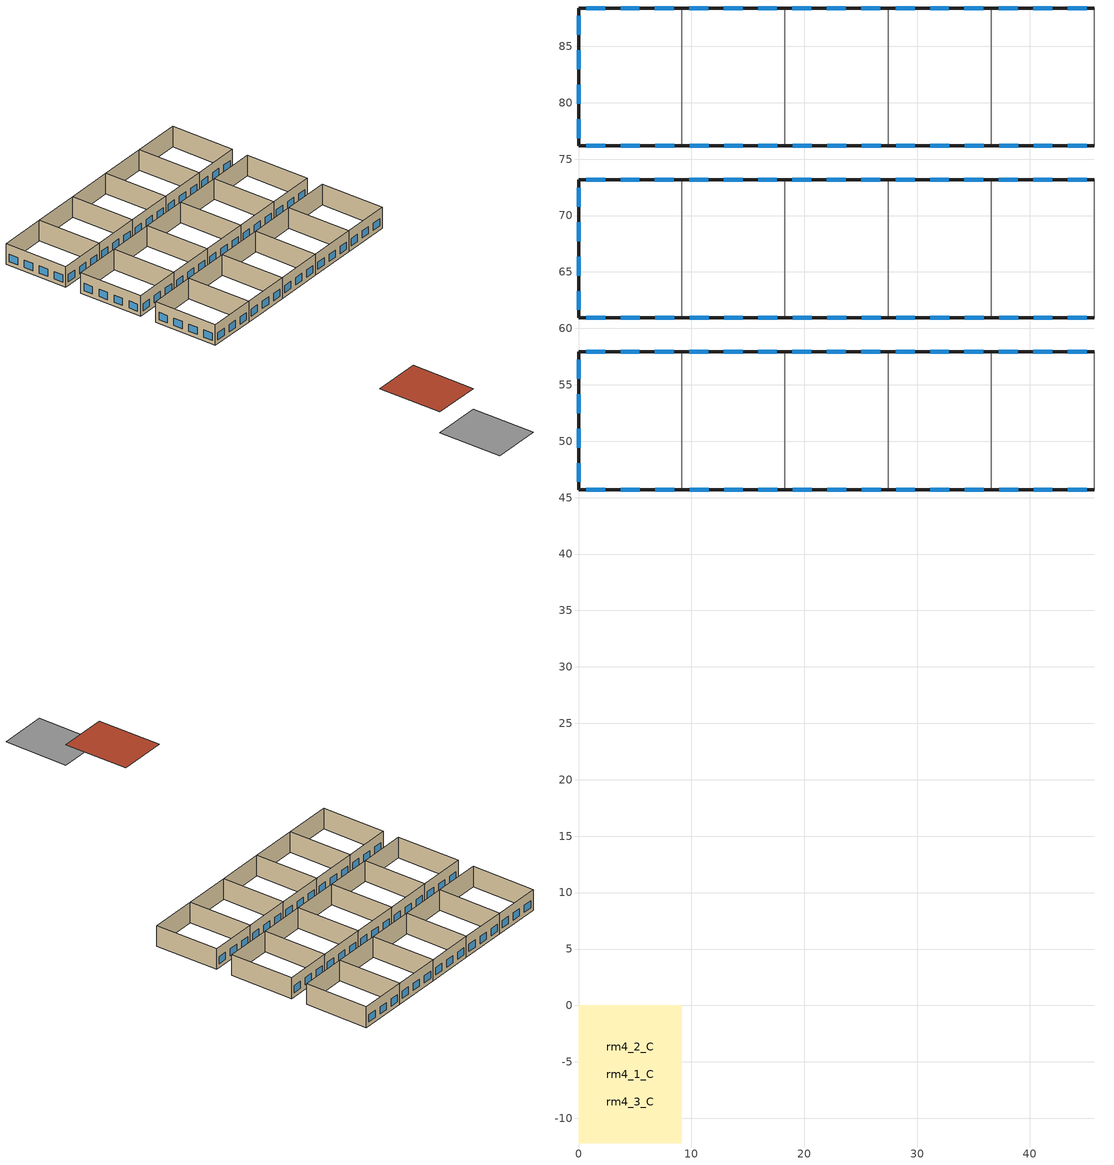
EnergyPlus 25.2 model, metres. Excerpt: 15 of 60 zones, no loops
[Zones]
rm4_1_C
 floor outside (SIMULATED_SL110): 0,-12.19 0,0 9.14,0 9.14,-12.19 z0
 wall outside (4_CONC_RADVA135): 9.14,57.91 0,57.91 0,45.72 9.14,45.72 z0:3.96
 wall to rm4_2_C (PARTITION115): 9.14,45.72 9.14,57.91 z0:3.96
 window (GT3): 8.44,57.91 6.77,57.91 / 5.39,57.91 3.72,57.91 / 2.35,57.91 0.67,57.91 / 0.7,45.72 2.38,45.72 / 3.75,45.72 5.42,45.72 / 6.8,45.72 8.47,45.72 / 0,57.21 0,55.53 / 0,54.16 0,52.49 / 0,51.12 0,49.44 / 0,48.07 0,46.39 z0.76:2.13
 roof outside (CONC_4_IN_NO96): 0,12.19 0,0 9.14,0 9.14,12.19 z3.96
rm4_2_C
 floor outside (SIMULATED_SL110): 0,-12.19 0,0 9.14,0 9.14,-12.19 z0
 wall outside (4_CONC_RADVA135): 18.29,57.91 9.14,57.91 / 9.14,45.72 18.29,45.72 z0:3.96
 wall to rm4_3_C (PARTITION115): 18.29,45.72 18.29,57.91 z0:3.96
 window (GT3): 17.59,57.91 15.91,57.91 / 14.54,57.91 12.86,57.91 / 11.49,57.91 9.81,57.91 / 9.85,45.72 11.52,45.72 / 12.89,45.72 14.57,45.72 / 15.94,45.72 17.62,45.72 z0.76:2.13
 roof outside (CONC_4_IN_NO96): 0,12.19 0,0 9.14,0 9.14,12.19 z3.96
rm4_3_C
 floor outside (SIMULATED_SL110): 0,-12.19 0,0 9.14,0 9.14,-12.19 z0
 wall outside (4_CONC_RADVA135): 27.43,57.91 18.29,57.91 / 18.29,45.72 27.43,45.72 z0:3.96
 wall to rm4_4_C (PARTITION115): 27.43,45.72 27.43,57.91 z0:3.96
 window (GT3): 26.73,57.91 25.05,57.91 / 23.68,57.91 22.01,57.91 / 20.64,57.91 18.96,57.91 / 18.99,45.72 20.66,45.72 / 22.04,45.72 23.71,45.72 / 25.09,45.72 26.76,45.72 z0.76:2.13
 roof outside (CONC_4_IN_NO96): 0,12.19 0,0 9.14,0 9.14,12.19 z3.96
rm4_4_C
 floor outside (SIMULATED_SL110): 0,-12.19 0,0 9.14,0 9.14,-12.19 z0
 wall outside (4_CONC_RADVA135): 36.58,57.91 27.43,57.91 / 27.43,45.72 36.58,45.72 z0:3.96
 wall to rm4_5_C (PARTITION115): 36.58,45.72 36.58,57.91 z0:3.96
 window (GT3): 35.88,57.91 34.2,57.91 / 32.83,57.91 31.15,57.91 / 29.78,57.91 28.1,57.91 / 28.13,45.72 29.81,45.72 / 31.18,45.72 32.86,45.72 / 34.23,45.72 35.91,45.72 z0.76:2.13
 roof outside (CONC_4_IN_NO96): 0,12.19 0,0 9.14,0 9.14,12.19 z3.96
rm4_5_C
 floor outside (SIMULATED_SL110): 0,-12.19 0,0 9.14,0 9.14,-12.19 z0
 wall outside (4_CONC_RADVA135): 45.72,57.91 36.58,57.91 / 36.58,45.72 45.72,45.72 z0:3.96
 wall to rm4_6_C (PARTITION115): 45.72,45.72 45.72,57.91 z0:3.96
 window (GT3): 45.02,57.91 43.34,57.91 / 41.97,57.91 40.3,57.91 / 38.92,57.91 37.25,57.91 / 37.28,45.72 38.95,45.72 / 40.33,45.72 42,45.72 / 43.37,45.72 45.05,45.72 z0.76:2.13
 roof outside (CONC_4_IN_NO96): 0,12.19 0,0 9.14,0 9.14,12.19 z3.96
rm5_1_C
 floor outside (SIMULATED_SL110): 0,-12.19 0,0 9.14,0 9.14,-12.19 z0
 wall outside (4_CONC_RADVA135): 9.14,73.15 0,73.15 0,60.96 9.14,60.96 z0:3.96
 wall to rm5_2_C (PARTITION115): 9.14,60.96 9.14,73.15 z0:3.96
 window (GT3): 8.44,73.15 6.77,73.15 / 5.39,73.15 3.72,73.15 / 2.35,73.15 0.67,73.15 / 0.7,60.96 2.38,60.96 / 3.75,60.96 5.42,60.96 / 6.8,60.96 8.47,60.96 / 0,72.45 0,70.78 / 0,69.4 0,67.73 / 0,66.36 0,64.68 / 0,63.31 0,61.63 z0.76:2.13
 roof outside (CONC_4_IN_NO96): 0,12.19 0,0 9.14,0 9.14,12.19 z3.96
rm5_2_C
 floor outside (SIMULATED_SL110): 0,-12.19 0,0 9.14,0 9.14,-12.19 z0
 wall outside (4_CONC_RADVA135): 18.29,73.15 9.14,73.15 / 9.14,60.96 18.29,60.96 z0:3.96
 wall to rm5_3_C (PARTITION115): 18.29,60.96 18.29,73.15 z0:3.96
 window (GT3): 17.59,73.15 15.91,73.15 / 14.54,73.15 12.86,73.15 / 11.49,73.15 9.81,73.15 / 9.85,60.96 11.52,60.96 / 12.89,60.96 14.57,60.96 / 15.94,60.96 17.62,60.96 z0.76:2.13
 roof outside (CONC_4_IN_NO96): 0,12.19 0,0 9.14,0 9.14,12.19 z3.96
rm5_3_C
 floor outside (SIMULATED_SL110): 0,-12.19 0,0 9.14,0 9.14,-12.19 z0
 wall outside (4_CONC_RADVA135): 27.43,73.15 18.29,73.15 / 18.29,60.96 27.43,60.96 z0:3.96
 wall to rm5_4_C (PARTITION115): 27.43,60.96 27.43,73.15 z0:3.96
 window (GT3): 26.73,73.15 25.05,73.15 / 23.68,73.15 22.01,73.15 / 20.64,73.15 18.96,73.15 / 18.99,60.96 20.66,60.96 / 22.04,60.96 23.71,60.96 / 25.09,60.96 26.76,60.96 z0.76:2.13
 roof outside (CONC_4_IN_NO96): 0,12.19 0,0 9.14,0 9.14,12.19 z3.96
rm5_4_C
 floor outside (SIMULATED_SL110): 0,-12.19 0,0 9.14,0 9.14,-12.19 z0
 wall outside (4_CONC_RADVA135): 36.58,73.15 27.43,73.15 / 27.43,60.96 36.58,60.96 z0:3.96
 wall to rm5_5_C (PARTITION115): 36.58,60.96 36.58,73.15 z0:3.96
 window (GT3): 35.88,73.15 34.2,73.15 / 32.83,73.15 31.15,73.15 / 29.78,73.15 28.1,73.15 / 28.13,60.96 29.81,60.96 / 31.18,60.96 32.86,60.96 / 34.23,60.96 35.91,60.96 z0.76:2.13
 roof outside (CONC_4_IN_NO96): 0,12.19 0,0 9.14,0 9.14,12.19 z3.96
rm5_5_C
 floor outside (SIMULATED_SL110): 0,-12.19 0,0 9.14,0 9.14,-12.19 z0
 wall outside (4_CONC_RADVA135): 45.72,73.15 36.58,73.15 / 36.58,60.96 45.72,60.96 z0:3.96
 wall to rm5_6_C (PARTITION115): 45.72,60.96 45.72,73.15 z0:3.96
 window (GT3): 45.02,73.15 43.34,73.15 / 41.97,73.15 40.3,73.15 / 38.92,73.15 37.25,73.15 / 37.28,60.96 38.95,60.96 / 40.33,60.96 42,60.96 / 43.37,60.96 45.05,60.96 z0.76:2.13
 roof outside (CONC_4_IN_NO96): 0,12.19 0,0 9.14,0 9.14,12.19 z3.96
rm6_1_C
 floor outside (SIMULATED_SL110): 0,-12.19 0,0 9.14,0 9.14,-12.19 z0
 wall outside (4_CONC_RADVA135): 9.14,88.39 0,88.39 0,76.2 9.14,76.2 z0:3.96
 wall to rm6_2_C (PARTITION115): 9.14,76.2 9.14,88.39 z0:3.96
 window (GT3): 8.44,88.39 6.77,88.39 / 5.39,88.39 3.72,88.39 / 2.35,88.39 0.67,88.39 / 0.7,76.2 2.38,76.2 / 3.75,76.2 5.42,76.2 / 6.8,76.2 8.47,76.2 / 0,87.69 0,86.02 / 0,84.64 0,82.97 / 0,81.59 0,79.92 / 0,78.55 0,76.87 z0.76:2.13
 roof outside (CONC_4_IN_NO96): 0,12.19 0,0 9.14,0 9.14,12.19 z3.96
rm6_2_C
 floor outside (SIMULATED_SL110): 0,-12.19 0,0 9.14,0 9.14,-12.19 z0
 wall outside (4_CONC_RADVA135): 18.29,88.39 9.14,88.39 / 9.14,76.2 18.29,76.2 z0:3.96
 wall to rm6_3_C (PARTITION115): 18.29,76.2 18.29,88.39 z0:3.96
 window (GT3): 17.59,88.39 15.91,88.39 / 14.54,88.39 12.86,88.39 / 11.49,88.39 9.81,88.39 / 9.85,76.2 11.52,76.2 / 12.89,76.2 14.57,76.2 / 15.94,76.2 17.62,76.2 z0.76:2.13
 roof outside (CONC_4_IN_NO96): 0,12.19 0,0 9.14,0 9.14,12.19 z3.96
rm6_3_C
 floor outside (SIMULATED_SL110): 0,-12.19 0,0 9.14,0 9.14,-12.19 z0
 wall outside (4_CONC_RADVA135): 27.43,88.39 18.29,88.39 / 18.29,76.2 27.43,76.2 z0:3.96
 wall to rm6_4_C (PARTITION115): 27.43,76.2 27.43,88.39 z0:3.96
 window (GT3): 26.73,88.39 25.05,88.39 / 23.68,88.39 22.01,88.39 / 20.64,88.39 18.96,88.39 / 18.99,76.2 20.66,76.2 / 22.04,76.2 23.71,76.2 / 25.09,76.2 26.76,76.2 z0.76:2.13
 roof outside (CONC_4_IN_NO96): 0,12.19 0,0 9.14,0 9.14,12.19 z3.96
rm6_4_C
 floor outside (SIMULATED_SL110): 0,-12.19 0,0 9.14,0 9.14,-12.19 z0
 wall outside (4_CONC_RADVA135): 36.58,88.39 27.43,88.39 / 27.43,76.2 36.58,76.2 z0:3.96
 wall to rm6_5_C (PARTITION115): 36.58,76.2 36.58,88.39 z0:3.96
 window (GT3): 35.88,88.39 34.2,88.39 / 32.83,88.39 31.15,88.39 / 29.78,88.39 28.1,88.39 / 28.13,76.2 29.81,76.2 / 31.18,76.2 32.86,76.2 / 34.23,76.2 35.91,76.2 z0.76:2.13
 roof outside (CONC_4_IN_NO96): 0,12.19 0,0 9.14,0 9.14,12.19 z3.96
rm6_5_C
 floor outside (SIMULATED_SL110): 0,-12.19 0,0 9.14,0 9.14,-12.19 z0
 wall outside (4_CONC_RADVA135): 45.72,88.39 36.58,88.39 / 36.58,76.2 45.72,76.2 z0:3.96
 wall to rm6_6_C (PARTITION115): 45.72,76.2 45.72,88.39 z0:3.96
 window (GT3): 45.02,88.39 43.34,88.39 / 41.97,88.39 40.3,88.39 / 38.92,88.39 37.25,88.39 / 37.28,76.2 38.95,76.2 / 40.33,76.2 42,76.2 / 43.37,76.2 45.05,76.2 z0.76:2.13
 roof outside (CONC_4_IN_NO96): 0,12.19 0,0 9.14,0 9.14,12.19 z3.96
[Building]
Green Design Tools: North Axis {deg}=180.0017; Terrain=City; Loads Convergence Tolerance Value=0.04; Temperature Convergence Tolerance Value {deltaC}=0.4; Solar Distribution=FullExterior; Maximum Number of Warmup Days=25; Minimum Number of Warmup Days=6
[Site:Location]
CZ03RV2: Latitude {deg}=38.5; Longitude {deg}=-121.5; Time Zone {hr}=-8; Elevation {m}=15.24
[Site:GroundTemperature:BuildingSurface]
12.38889, 11.22224, 11.11112, 11.66668, 13.8889, 16.11112, 18.05557, 19.2778, 19.38892, 18.38889, 16.50002, 14.33334
[SizingPeriod:DesignDay] Humidity Condition Type=Wetbulb; Rain Indicator=No; Snow Indicator=No; Daylight Saving Time Indicator=No; Solar Model Indicator=ASHRAEClearSky; Sky Clearness=0
Name | Month | Day of Month | Day Type | Maximum Dry-Bulb Temperature {C} | Daily Dry-Bulb Temperature Range {deltaC} | Wetbulb or DewPoint at Maximum Dry-Bulb {C} | Barometric Pressure {Pa} | Wind Speed {m/s} | Wind Direction {deg}
CZ03RV2 Coldest Day from Weather File | 12 | 28 | WinterDesignDay | 15 | 13.3 | 8.9 | 102805.1 | 2.12 | 67
CZ03RV2 Hottest Day from Weather File | 9 | 29 | SummerDesignDay | 31.7 | 20.6 | 16.1 | 101351.8 | 5.06 | 87
[Material] Thermal Absorptance=0.9
Name | Roughness | Thickness {m} | Conductivity {W/m-K} | Density {kg/m3} | Specific Heat {J/kg-K} | Solar Absorptance | Visible Absorptance
CONC_4_IN_NO96__CC03_97 | MediumRough | 0.10159 | 1.310345 | 2242.584 | 836.7661 | 0.7
SIMULATED_SL110__IN05_111 | MediumRough | 0.245821 | 0.04324 | 9.611076 | 836.7661 | 0
SIMULATED_SL110__MAT357_112 | MediumRough | 0.4572 | 0.8648 | 1361.569 | 836.7661 | 0
SIMULATED_SL110__MAT356_113 | MediumRough | 0.3048 | 0.51888 | 1601.846 | 836.7661 | 0
PARTITION115__GP02_87 | MediumRough | 0.0158801 | 0.160161 | 800.923 | 836.7661 | 0.3
4_CONC_RADVA135__CC14_80 | MediumRough | 0.10159 | 1.801724 | 2242.584 | 836.7661 | 0.7
4_CONC_RADVA135__IN36_136 | MediumRough | 0.0762 | 0.034592 | 28.83323 | 1213.311 | 0.7
4_CONC_RADVA135__GP02_87 | MediumRough | 0.0158801 | 0.160161 | 800.923 | 836.7661 | 0.7
rm4_1_CFURN; rm4_2_CFURN; rm4_3_CFURN; rm4_4_CFURN; rm4_5_CFURN; rm5_1_CFURN; rm5_2_CFURN; rm5_3_CFURN; rm5_4_CFURN; rm5_5_CFURN; rm6_1_CFURN; rm6_2_CFURN; rm6_3_CFURN; rm6_4_CFURN; rm6_5_CFURN | Smooth | 0.00762 | 0.17296 | 640.7384 | 1255.149 | 0.7 | 0.7
[Construction]
CONC_4_IN_NO96: CONC_4_IN_NO96__CC03_97
SIMULATED_SL110: SIMULATED_SL110__IN05_111, SIMULATED_SL110__MAT357_112, SIMULATED_SL110__MAT356_113
PARTITION115: PARTITION115__GP02_87, PARTITION115__WMF00_116, PARTITION115__GP02_87
4_CONC_RADVA135: 4_CONC_RADVA135__CC14_80, 4_CONC_RADVA135__IN36_136, 4_CONC_RADVA135__GP02_87
GT3: BRONZE 6MM
rm4_1_CFURNCONS: rm4_1_CFURN
rm4_2_CFURNCONS: rm4_2_CFURN
rm4_3_CFURNCONS: rm4_3_CFURN
rm4_4_CFURNCONS: rm4_4_CFURN
rm4_5_CFURNCONS: rm4_5_CFURN
rm5_1_CFURNCONS: rm5_1_CFURN
rm5_2_CFURNCONS: rm5_2_CFURN
rm5_3_CFURNCONS: rm5_3_CFURN
rm5_4_CFURNCONS: rm5_4_CFURN
rm5_5_CFURNCONS: rm5_5_CFURN
rm6_1_CFURNCONS: rm6_1_CFURN
rm6_2_CFURNCONS: rm6_2_CFURN
rm6_3_CFURNCONS: rm6_3_CFURN
rm6_4_CFURNCONS: rm6_4_CFURN
rm6_5_CFURNCONS: rm6_5_CFURN
[Material:NoMass]
PARTITION115__WMF00_116: Roughness=MediumRough; Thermal Resistance {m2-K/W}=0.107499; Thermal Absorptance=0.9; Solar Absorptance=0.3
[WindowMaterial:Glazing]
BRONZE 6MM: Optical Data Type=SpectralAverage; Thickness {m}=.006; Solar Transmittance at Normal Incidence=.482; Front Side Solar Reflectance at Normal Incidence=.054; Back Side Solar Reflectance at Normal Incidence=.054; Visible Transmittance at Normal Incidence=.534; Front Side Visible Reflectance at Normal Incidence=.057; Back Side Visible Reflectance at Normal Incidence=.057; Infrared Transmittance at Normal Incidence=0; Front Side Infrared Hemispherical Emissivity=.84; Back Side Infrared Hemispherical Emissivity=.84; Conductivity {W/m-K}=.9
[WindowMaterial:Shade] Solar Transmittance=0.8; Solar Reflectance=0.19; Visible Transmittance=0.8; Visible Reflectance=0.19; Infrared Hemispherical Emissivity=0.001; Infrared Transmittance=0.99; Thickness {m}=0.001; Conductivity {W/m-K}=10000; Shade to Glass Distance {m}=0.001; Top Opening Multiplier=0; Bottom Opening Multiplier=0; Left-Side Opening Multiplier=0; Right-Side Opening Multiplier=0; Airflow Permeability=0.8
Window1001WSM; Window2082WSM; Window2083WSM; Window1003WSM; Window2084WSM; Window2085WSM; Window1004WSM; Window2086WSM; Window2087WSM; Window2088WSM; Window1006WSM; Window2089WSM; Window2090WSM; Window1007WSM; Window2091WSM; Window2092WSM; Window1008WSM; Window2093WSM; Window2094WSM; Window1009WSM; Window2095WSM; Window2096WSM; Window1010WSM; Window2097WSM; Window2098WSM; Window1011WSM; Window2099WSM; Window2100WSM; Window1012WSM; Window2101WSM; Window2102WSM; Window1013WSM; Window2103WSM; Window2104WSM; Window1014WSM; Window2105WSM; Window2106WSM; Window1015WSM; Window2107WSM; Window2108WSM; Window1016WSM; Window2109WSM; Window2110WSM; Window1017WSM; Window2111WSM; Window2112WSM; Window1018WSM; Window2113WSM; Window2114WSM; Window1005WSM; Window2115WSM; Window2116WSM; Window1019WSM; Window2117WSM; Window2118WSM; Window1020WSM; Window2119WSM; Window2120WSM; Window1021WSM; Window2121WSM; Window2122WSM; Window1022WSM; Window2123WSM; Window2124WSM; Window2125WSM; Window1023WSM; Window2126WSM; Window2127WSM; Window1024WSM; Window2128WSM; Window2129WSM; Window1025WSM; Window2130WSM; Window2131WSM; Window1026WSM; Window2132WSM; Window2133WSM; Window2134WSM; Window1027WSM; Window2135WSM; Window2136WSM; Window1028WSM; Window2137WSM; Window2138WSM; Window1029WSM; Window2139WSM; Window2140WSM; Window1030WSM; Window2141WSM; Window2142WSM; Window1031WSM; Window2143WSM; Window2144WSM; Window1032WSM; Window2145WSM; Window2146WSM; Window1033WSM; Window2147WSM; Window2148WSM; Window1034WSM; Window2149WSM; Window2150WSM; Window1035WSM; Window2151WSM; Window2152WSM; Window1036WSM; Window2153WSM; Window2154WSM; Window1037WSM; Window2155WSM; Window2156WSM; Window1038WSM; Window2157WSM; Window2158WSM; Window1039WSM; Window2159WSM; Window2160WSM; Window1040WSM; Window2161WSM; Window2162WSM; Window1041WSM; Window2163WSM; Window2164WSM; Window1042WSM; Window2165WSM; Window2166WSM; Window1043WSM; Window2167WSM; Window2168WSM; Window1044WSM; Window2169WSM; Window2170WSM; Window2171WSM; Window1045WSM; Window2172WSM; Window2173WSM; Window1046WSM; Window2174WSM; Window2175WSM; Window1047WSM; Window2176WSM; Window2177WSM; Window1048WSM; Window2178WSM; Window2179WSM; Window2180WSM; Window1049WSM; Window2181WSM; Window2182WSM; Window1050WSM; Window2183WSM; Window2184WSM; Window1051WSM; Window2185WSM; Window2186WSM; Window1052WSM; Window2187WSM; Window2188WSM; Window1053WSM; Window2189WSM; Window2190WSM; Window1054WSM; Window2191WSM; Window2192WSM; Window1055WSM; Window2193WSM; Window2194WSM; Window1056WSM; Window2195WSM; Window2196WSM; Window1057WSM; Window2197WSM; Window2198WSM; Window1058WSM; Window2199WSM; Window2200WSM; Window1059WSM; Window2201WSM; Window2202WSM; Window1060WSM; Window2203WSM; Window2204WSM; Window1061WSM; Window2205WSM; Window2206WSM; Window1062WSM; Window2207WSM; Window2208WSM; Window1063WSM; Window2209WSM; Window2210WSM; Window1064WSM; Window2211WSM; Window2212WSM; Window1065WSM; Window2213WSM; Window2214WSM; Window1066WSM; Window2215WSM; Window2216WSM; Window2217WSM; Window1067WSM; Window2218WSM; Window2219WSM; Window1068WSM; Window2220WSM; Window2221WSM; Window1069WSM; Window2222WSM; Window2223WSM; Window1070WSM; Window2224WSM; Window2225WSM; Window2226WSM; Window1071WSM; Window2227WSM; Window2228WSM; Window1072WSM; Window2229WSM; Window2230WSM; Window1073WSM; Window2231WSM; Window2232WSM; Window1074WSM; Window2233WSM; Window2234WSM; Window1075WSM; Window2235WSM; Window2236WSM; Window1076WSM; Window2237WSM; Window2238WSM; Window1077WSM; Window2239WSM; Window2240WSM; Window1078WSM; Window2241WSM; Window2242WSM; Window1079WSM; Window2243WSM; Window2244WSM; Window1080WSM; Window2245WSM; Window2246WSM; Window1081WSM; Window2247WSM; Window2248WSM; Window1082WSM; Window2249WSM; Window2250WSM; Window1083WSM; Window2251WSM; Window2252WSM; Window1084WSM; Window2253WSM; Window2254WSM; Window1085WSM; Window2255WSM; Window2256WSM; Window1086WSM; Window2257WSM; Window2258WSM; Window1087WSM; Window2259WSM; Window2260WSM; Window1088WSM; Window2261WSM; Window2262WSM; Window2263WSM; Window1089WSM; Window2264WSM; Window2265WSM; Window1090WSM; Window2266WSM; Window2267WSM; Window1091WSM; Window2268WSM; Window2269WSM; Window1092WSM; Window2270WSM; Window2271WSM; Window2272WSM; Window1093WSM; Window2273WSM; Window2274WSM; Window1094WSM; Window2275WSM; Window2276WSM; Window1095WSM; Window2277WSM; Window2278WSM; Window1096WSM; Window2279WSM; Window2280WSM; Window1097WSM; Window2281WSM; Window2282WSM; Window1098WSM; Window2283WSM; Window2284WSM; Window1099WSM; Window2285WSM; Window2286WSM; Window1100WSM; Window2287WSM; Window2288WSM; Window1101WSM; Window2289WSM; Window2290WSM; Window1102WSM; Window2291WSM; Window2292WSM; Window1103WSM; Window2293WSM; Window2294WSM; Window1104WSM; Window2295WSM; Window2296WSM; Window1105WSM; Window2297WSM; Window2298WSM; Window1106WSM; Window2299WSM; Window2300WSM; Window1107WSM; Window2301WSM; Window2302WSM; Window1108WSM; Window2303WSM; Window2304WSM; Window1109WSM; Window2305WSM; Window2306WSM; Window1110WSM; Window2307WSM; Window2308WSM; Window2309WSM; Window1111WSM; Window2310WSM; Window2311WSM; Window1112WSM; Window2312WSM; Window2313WSM; Window1113WSM; Window2314WSM; Window2315WSM; Window1114WSM; Window2316WSM; Window2317WSM; Window2318WSM; Window1115WSM; Window2319WSM; Window2320WSM; Window1116WSM; Window2321WSM; Window2322WSM; Window1117WSM; Window2323WSM; Window2324WSM; Window1118WSM; Window2325WSM; Window2326WSM; Window1119WSM; Window2327WSM; Window2328WSM; Window1120WSM; Window2329WSM; Window2330WSM; Window1121WSM; Window2331WSM; Window2332WSM; Window1122WSM; Window2333WSM; Window2334WSM; Window1123WSM; Window2335WSM; Window2336WSM; Window1124WSM; Window2337WSM; Window2338WSM; Window1125WSM; Window2339WSM; Window2340WSM; Window1126WSM; Window2341WSM; Window2342WSM; Window1127WSM; Window2343WSM; Window2344WSM; Window1128WSM; Window2345WSM; Window2346WSM; Window1129WSM; Window2347WSM; Window2348WSM; Window1130WSM; Window2349WSM; Window2350WSM; Window1131WSM; Window2351WSM; Window2352WSM; Window1132WSM; Window2353WSM; Window2354WSM; Window2355WSM; Window1133WSM; Window2356WSM; Window2357WSM
[WindowProperty:ShadingControl] Shading Type=InteriorShade; Shading Control Type=AlwaysOn; Setpoint {W/m2, W or deg C}=10.9383; Shading Control Is Scheduled=NO; Glare Control Is Active=NO
Name | Shading Device Material
Window1001WSC | Window1001WSM
Window2082WSC | Window2082WSM
Window2083WSC | Window2083WSM
Window1003WSC | Window1003WSM
Window2084WSC | Window2084WSM
Window2085WSC | Window2085WSM
Window1004WSC | Window1004WSM
Window2086WSC | Window2086WSM
Window2087WSC | Window2087WSM
Window2088WSC | Window2088WSM
Window1006WSC | Window1006WSM
Window2089WSC | Window2089WSM
Window2090WSC | Window2090WSM
Window1007WSC | Window1007WSM
Window2091WSC | Window2091WSM
Window2092WSC | Window2092WSM
Window1008WSC | Window1008WSM
Window2093WSC | Window2093WSM
Window2094WSC | Window2094WSM
Window1009WSC | Window1009WSM
Window2095WSC | Window2095WSM
Window2096WSC | Window2096WSM
Window1010WSC | Window1010WSM
Window2097WSC | Window2097WSM
Window2098WSC | Window2098WSM
Window1011WSC | Window1011WSM
Window2099WSC | Window2099WSM
Window2100WSC | Window2100WSM
Window1012WSC | Window1012WSM
Window2101WSC | Window2101WSM
Window2102WSC | Window2102WSM
Window1013WSC | Window1013WSM
Window2103WSC | Window2103WSM
Window2104WSC | Window2104WSM
Window1014WSC | Window1014WSM
Window2105WSC | Window2105WSM
Window2106WSC | Window2106WSM
Window1015WSC | Window1015WSM
Window2107WSC | Window2107WSM
Window2108WSC | Window2108WSM
Window1016WSC | Window1016WSM
Window2109WSC | Window2109WSM
Window2110WSC | Window2110WSM
Window1017WSC | Window1017WSM
Window2111WSC | Window2111WSM
Window2112WSC | Window2112WSM
Window1018WSC | Window1018WSM
Window2113WSC | Window2113WSM
Window2114WSC | Window2114WSM
Window1005WSC | Window1005WSM
Window2115WSC | Window2115WSM
Window2116WSC | Window2116WSM
Window1019WSC | Window1019WSM
Window2117WSC | Window2117WSM
Window2118WSC | Window2118WSM
Window1020WSC | Window1020WSM
Window2119WSC | Window2119WSM
Window2120WSC | Window2120WSM
Window1021WSC | Window1021WSM
Window2121WSC | Window2121WSM
Window2122WSC | Window2122WSM
Window1022WSC | Window1022WSM
Window2123WSC | Window2123WSM
Window2124WSC | Window2124WSM
Window2125WSC | Window2125WSM
Window1023WSC | Window1023WSM
Window2126WSC | Window2126WSM
Window2127WSC | Window2127WSM
Window1024WSC | Window1024WSM
Window2128WSC | Window2128WSM
Window2129WSC | Window2129WSM
Window1025WSC | Window1025WSM
Window2130WSC | Window2130WSM
Window2131WSC | Window2131WSM
Window1026WSC | Window1026WSM
Window2132WSC | Window2132WSM
Window2133WSC | Window2133WSM
Window2134WSC | Window2134WSM
Window1027WSC | Window1027WSM
Window2135WSC | Window2135WSM
Window2136WSC | Window2136WSM
Window1028WSC | Window1028WSM
Window2137WSC | Window2137WSM
Window2138WSC | Window2138WSM
Window1029WSC | Window1029WSM
Window2139WSC | Window2139WSM
Window2140WSC | Window2140WSM
Window1030WSC | Window1030WSM
Window2141WSC | Window2141WSM
Window2142WSC | Window2142WSM
Window1031WSC | Window1031WSM
Window2143WSC | Window2143WSM
Window2144WSC | Window2144WSM
Window1032WSC | Window1032WSM
Window2145WSC | Window2145WSM
Window2146WSC | Window2146WSM
Window1033WSC | Window1033WSM
Window2147WSC | Window2147WSM
Window2148WSC | Window2148WSM
Window1034WSC | Window1034WSM
Window2149WSC | Window2149WSM
Window2150WSC | Window2150WSM
Window1035WSC | Window1035WSM
Window2151WSC | Window2151WSM
Window2152WSC | Window2152WSM
Window1036WSC | Window1036WSM
Window2153WSC | Window2153WSM
Window2154WSC | Window2154WSM
Window1037WSC | Window1037WSM
Window2155WSC | Window2155WSM
Window2156WSC | Window2156WSM
Window1038WSC | Window1038WSM
Window2157WSC | Window2157WSM
Window2158WSC | Window2158WSM
Window1039WSC | Window1039WSM
Window2159WSC | Window2159WSM
Window2160WSC | Window2160WSM
Window1040WSC | Window1040WSM
Window2161WSC | Window2161WSM
Window2162WSC | Window2162WSM
Window1041WSC | Window1041WSM
Window2163WSC | Window2163WSM
Window2164WSC | Window2164WSM
Window1042WSC | Window1042WSM
Window2165WSC | Window2165WSM
Window2166WSC | Window2166WSM
Window1043WSC | Window1043WSM
Window2167WSC | Window2167WSM
Window2168WSC | Window2168WSM
Window1044WSC | Window1044WSM
Window2169WSC | Window2169WSM
Window2170WSC | Window2170WSM
Window2171WSC | Window2171WSM
Window1045WSC | Window1045WSM
Window2172WSC | Window2172WSM
Window2173WSC | Window2173WSM
Window1046WSC | Window1046WSM
Window2174WSC | Window2174WSM
Window2175WSC | Window2175WSM
Window1047WSC | Window1047WSM
Window2176WSC | Window2176WSM
Window2177WSC | Window2177WSM
Window1048WSC | Window1048WSM
Window2178WSC | Window2178WSM
Window2179WSC | Window2179WSM
Window2180WSC | Window2180WSM
Window1049WSC | Window1049WSM
Window2181WSC | Window2181WSM
Window2182WSC | Window2182WSM
Window1050WSC | Window1050WSM
Window2183WSC | Window2183WSM
Window2184WSC | Window2184WSM
Window1051WSC | Window1051WSM
Window2185WSC | Window2185WSM
Window2186WSC | Window2186WSM
Window1052WSC | Window1052WSM
Window2187WSC | Window2187WSM
Window2188WSC | Window2188WSM
Window1053WSC | Window1053WSM
Window2189WSC | Window2189WSM
Window2190WSC | Window2190WSM
Window1054WSC | Window1054WSM
Window2191WSC | Window2191WSM
Window2192WSC | Window2192WSM
Window1055WSC | Window1055WSM
Window2193WSC | Window2193WSM
Window2194WSC | Window2194WSM
Window1056WSC | Window1056WSM
Window2195WSC | Window2195WSM
Window2196WSC | Window2196WSM
Window1057WSC | Window1057WSM
Window2197WSC | Window2197WSM
Window2198WSC | Window2198WSM
Window1058WSC | Window1058WSM
Window2199WSC | Window2199WSM
Window2200WSC | Window2200WSM
Window1059WSC | Window1059WSM
Window2201WSC | Window2201WSM
Window2202WSC | Window2202WSM
Window1060WSC | Window1060WSM
Window2203WSC | Window2203WSM
Window2204WSC | Window2204WSM
Window1061WSC | Window1061WSM
Window2205WSC | Window2205WSM
Window2206WSC | Window2206WSM
Window1062WSC | Window1062WSM
Window2207WSC | Window2207WSM
Window2208WSC | Window2208WSM
Window1063WSC | Window1063WSM
Window2209WSC | Window2209WSM
Window2210WSC | Window2210WSM
Window1064WSC | Window1064WSM
Window2211WSC | Window2211WSM
Window2212WSC | Window2212WSM
Window1065WSC | Window1065WSM
Window2213WSC | Window2213WSM
Window2214WSC | Window2214WSM
Window1066WSC | Window1066WSM
Window2215WSC | Window2215WSM
Window2216WSC | Window2216WSM
Window2217WSC | Window2217WSM
Window1067WSC | Window1067WSM
Window2218WSC | Window2218WSM
Window2219WSC | Window2219WSM
Window1068WSC | Window1068WSM
Window2220WSC | Window2220WSM
Window2221WSC | Window2221WSM
Window1069WSC | Window1069WSM
Window2222WSC | Window2222WSM
Window2223WSC | Window2223WSM
Window1070WSC | Window1070WSM
Window2224WSC | Window2224WSM
Window2225WSC | Window2225WSM
Window2226WSC | Window2226WSM
Window1071WSC | Window1071WSM
Window2227WSC | Window2227WSM
Window2228WSC | Window2228WSM
Window1072WSC | Window1072WSM
Window2229WSC | Window2229WSM
Window2230WSC | Window2230WSM
Window1073WSC | Window1073WSM
Window2231WSC | Window2231WSM
Window2232WSC | Window2232WSM
Window1074WSC | Window1074WSM
Window2233WSC | Window2233WSM
Window2234WSC | Window2234WSM
Window1075WSC | Window1075WSM
Window2235WSC | Window2235WSM
Window2236WSC | Window2236WSM
Window1076WSC | Window1076WSM
Window2237WSC | Window2237WSM
Window2238WSC | Window2238WSM
Window1077WSC | Window1077WSM
Window2239WSC | Window2239WSM
Window2240WSC | Window2240WSM
Window1078WSC | Window1078WSM
Window2241WSC | Window2241WSM
Window2242WSC | Window2242WSM
Window1079WSC | Window1079WSM
Window2243WSC | Window2243WSM
Window2244WSC | Window2244WSM
Window1080WSC | Window1080WSM
Window2245WSC | Window2245WSM
Window2246WSC | Window2246WSM
Window1081WSC | Window1081WSM
Window2247WSC | Window2247WSM
Window2248WSC | Window2248WSM
Window1082WSC | Window1082WSM
Window2249WSC | Window2249WSM
Window2250WSC | Window2250WSM
Window1083WSC | Window1083WSM
Window2251WSC | Window2251WSM
Window2252WSC | Window2252WSM
Window1084WSC | Window1084WSM
Window2253WSC | Window2253WSM
Window2254WSC | Window2254WSM
Window1085WSC | Window1085WSM
Window2255WSC | Window2255WSM
Window2256WSC | Window2256WSM
Window1086WSC | Window1086WSM
Window2257WSC | Window2257WSM
Window2258WSC | Window2258WSM
Window1087WSC | Window1087WSM
Window2259WSC | Window2259WSM
Window2260WSC | Window2260WSM
Window1088WSC | Window1088WSM
Window2261WSC | Window2261WSM
Window2262WSC | Window2262WSM
Window2263WSC | Window2263WSM
Window1089WSC | Window1089WSM
Window2264WSC | Window2264WSM
Window2265WSC | Window2265WSM
Window1090WSC | Window1090WSM
Window2266WSC | Window2266WSM
Window2267WSC | Window2267WSM
Window1091WSC | Window1091WSM
Window2268WSC | Window2268WSM
Window2269WSC | Window2269WSM
Window1092WSC | Window1092WSM
Window2270WSC | Window2270WSM
Window2271WSC | Window2271WSM
Window2272WSC | Window2272WSM
Window1093WSC | Window1093WSM
Window2273WSC | Window2273WSM
Window2274WSC | Window2274WSM
Window1094WSC | Window1094WSM
Window2275WSC | Window2275WSM
Window2276WSC | Window2276WSM
Window1095WSC | Window1095WSM
Window2277WSC | Window2277WSM
Window2278WSC | Window2278WSM
Window1096WSC | Window1096WSM
Window2279WSC | Window2279WSM
Window2280WSC | Window2280WSM
Window1097WSC | Window1097WSM
Window2281WSC | Window2281WSM
Window2282WSC | Window2282WSM
Window1098WSC | Window1098WSM
Window2283WSC | Window2283WSM
Window2284WSC | Window2284WSM
Window1099WSC | Window1099WSM
Window2285WSC | Window2285WSM
Window2286WSC | Window2286WSM
Window1100WSC | Window1100WSM
Window2287WSC | Window2287WSM
Window2288WSC | Window2288WSM
Window1101WSC | Window1101WSM
Window2289WSC | Window2289WSM
Window2290WSC | Window2290WSM
Window1102WSC | Window1102WSM
Window2291WSC | Window2291WSM
Window2292WSC | Window2292WSM
Window1103WSC | Window1103WSM
Window2293WSC | Window2293WSM
Window2294WSC | Window2294WSM
Window1104WSC | Window1104WSM
Window2295WSC | Window2295WSM
Window2296WSC | Window2296WSM
Window1105WSC | Window1105WSM
Window2297WSC | Window2297WSM
Window2298WSC | Window2298WSM
Window1106WSC | Window1106WSM
Window2299WSC | Window2299WSM
Window2300WSC | Window2300WSM
Window1107WSC | Window1107WSM
Window2301WSC | Window2301WSM
Window2302WSC | Window2302WSM
Window1108WSC | Window1108WSM
Window2303WSC | Window2303WSM
Window2304WSC | Window2304WSM
Window1109WSC | Window1109WSM
Window2305WSC | Window2305WSM
Window2306WSC | Window2306WSM
Window1110WSC | Window1110WSM
Window2307WSC | Window2307WSM
Window2308WSC | Window2308WSM
Window2309WSC | Window2309WSM
Window1111WSC | Window1111WSM
Window2310WSC | Window2310WSM
Window2311WSC | Window2311WSM
Window1112WSC | Window1112WSM
Window2312WSC | Window2312WSM
Window2313WSC | Window2313WSM
Window1113WSC | Window1113WSM
Window2314WSC | Window2314WSM
Window2315WSC | Window2315WSM
Window1114WSC | Window1114WSM
Window2316WSC | Window2316WSM
Window2317WSC | Window2317WSM
Window2318WSC | Window2318WSM
Window1115WSC | Window1115WSM
Window2319WSC | Window2319WSM
Window2320WSC | Window2320WSM
Window1116WSC | Window1116WSM
Window2321WSC | Window2321WSM
Window2322WSC | Window2322WSM
Window1117WSC | Window1117WSM
Window2323WSC | Window2323WSM
Window2324WSC | Window2324WSM
Window1118WSC | Window1118WSM
Window2325WSC | Window2325WSM
Window2326WSC | Window2326WSM
Window1119WSC | Window1119WSM
Window2327WSC | Window2327WSM
Window2328WSC | Window2328WSM
Window1120WSC | Window1120WSM
Window2329WSC | Window2329WSM
Window2330WSC | Window2330WSM
Window1121WSC | Window1121WSM
Window2331WSC | Window2331WSM
Window2332WSC | Window2332WSM
Window1122WSC | Window1122WSM
Window2333WSC | Window2333WSM
Window2334WSC | Window2334WSM
Window1123WSC | Window1123WSM
Window2335WSC | Window2335WSM
Window2336WSC | Window2336WSM
Window1124WSC | Window1124WSM
Window2337WSC | Window2337WSM
Window2338WSC | Window2338WSM
Window1125WSC | Window1125WSM
Window2339WSC | Window2339WSM
Window2340WSC | Window2340WSM
Window1126WSC | Window1126WSM
Window2341WSC | Window2341WSM
Window2342WSC | Window2342WSM
Window1127WSC | Window1127WSM
Window2343WSC | Window2343WSM
Window2344WSC | Window2344WSM
Window1128WSC | Window1128WSM
Window2345WSC | Window2345WSM
Window2346WSC | Window2346WSM
Window1129WSC | Window1129WSM
Window2347WSC | Window2347WSM
Window2348WSC | Window2348WSM
Window1130WSC | Window1130WSM
Window2349WSC | Window2349WSM
Window2350WSC | Window2350WSM
Window1131WSC | Window1131WSM
Window2351WSC | Window2351WSM
Window2352WSC | Window2352WSM
Window1132WSC | Window1132WSM
Window2353WSC | Window2353WSM
Window2354WSC | Window2354WSM
Window2355WSC | Window2355WSM
Window1133WSC | Window1133WSM
Window2356WSC | Window2356WSM
Window2357WSC | Window2357WSM
[Zone] Type=1; Multiplier=1; Ceiling Height {m}=3.9624; Volume {m3}=441.7421
rm4_1_C; rm4_2_C; rm4_3_C; rm4_4_C; rm4_5_C; rm5_1_C; rm5_2_C; rm5_3_C; rm5_4_C; rm5_5_C; rm6_1_C; rm6_2_C; rm6_3_C; rm6_4_C; rm6_5_C
[People] Number of People Schedule=OffOcc; Number of People Calculation Method=People; Number of People=4.363636; Fraction Radiant=0.3
Name | Zone or ZoneList | Activity Level Schedule
rm4_1_C_PEOPLE | rm4_1_C | rm4_1_CActSched
rm4_2_C_PEOPLE | rm4_2_C | rm4_2_CActSched
rm4_3_C_PEOPLE | rm4_3_C | rm4_3_CActSched
rm4_4_C_PEOPLE | rm4_4_C | rm4_4_CActSched
rm4_5_C_PEOPLE | rm4_5_C | rm4_5_CActSched
rm5_1_C_PEOPLE | rm5_1_C | rm5_1_CActSched
rm5_2_C_PEOPLE | rm5_2_C | rm5_2_CActSched
rm5_3_C_PEOPLE | rm5_3_C | rm5_3_CActSched
rm5_4_C_PEOPLE | rm5_4_C | rm5_4_CActSched
rm5_5_C_PEOPLE | rm5_5_C | rm5_5_CActSched
rm6_1_C_PEOPLE | rm6_1_C | rm6_1_CActSched
rm6_2_C_PEOPLE | rm6_2_C | rm6_2_CActSched
rm6_3_C_PEOPLE | rm6_3_C | rm6_3_CActSched
rm6_4_C_PEOPLE | rm6_4_C | rm6_4_CActSched
rm6_5_C_PEOPLE | rm6_5_C | rm6_5_CActSched
[Lights] Schedule=OffLgt; Design Level Calculation Method=LightingLevel; Lighting Level {W}=2400; Return Air Fraction=0; Fraction Radiant=0.59; Fraction Visible=0.1; Fraction Replaceable=0
Name | Zone or ZoneList
rm4_1_C_LIGHTS | rm4_1_C
rm4_2_C_LIGHTS | rm4_2_C
rm4_3_C_LIGHTS | rm4_3_C
rm4_4_C_LIGHTS | rm4_4_C
rm4_5_C_LIGHTS | rm4_5_C
rm5_1_C_LIGHTS | rm5_1_C
rm5_2_C_LIGHTS | rm5_2_C
rm5_3_C_LIGHTS | rm5_3_C
rm5_4_C_LIGHTS | rm5_4_C
rm5_5_C_LIGHTS | rm5_5_C
rm6_1_C_LIGHTS | rm6_1_C
rm6_2_C_LIGHTS | rm6_2_C
rm6_3_C_LIGHTS | rm6_3_C
rm6_4_C_LIGHTS | rm6_4_C
rm6_5_C_LIGHTS | rm6_5_C
[ElectricEquipment] Schedule=OffLgt; Design Level Calculation Method=EquipmentLevel; Design Level {W}=900.0001; Fraction Latent=0; Fraction Radiant=0.7; Fraction Lost=0
Name | Zone or ZoneList
rm4_1_C_EQUIP | rm4_1_C
rm4_2_C_EQUIP | rm4_2_C
rm4_3_C_EQUIP | rm4_3_C
rm4_4_C_EQUIP | rm4_4_C
rm4_5_C_EQUIP | rm4_5_C
rm5_1_C_EQUIP | rm5_1_C
rm5_2_C_EQUIP | rm5_2_C
rm5_3_C_EQUIP | rm5_3_C
rm5_4_C_EQUIP | rm5_4_C
rm5_5_C_EQUIP | rm5_5_C
rm6_1_C_EQUIP | rm6_1_C
rm6_2_C_EQUIP | rm6_2_C
rm6_3_C_EQUIP | rm6_3_C
rm6_4_C_EQUIP | rm6_4_C
rm6_5_C_EQUIP | rm6_5_C
[ZoneInfiltration:DesignFlowRate] Schedule=OffInf; Design Flow Rate Calculation Method=Flow/Zone; Design Flow Rate {m3/s}=0.0173681; Constant Term Coefficient=0; Temperature Term Coefficient=0; Velocity Term Coefficient=0.224; Velocity Squared Term Coefficient=0
Name | Zone or ZoneList
rm4_1_C_INFILT | rm4_1_C
rm4_2_C_INFILT | rm4_2_C
rm4_3_C_INFILT | rm4_3_C
rm4_4_C_INFILT | rm4_4_C
rm4_5_C_INFILT | rm4_5_C
rm5_1_C_INFILT | rm5_1_C
rm5_2_C_INFILT | rm5_2_C
rm5_3_C_INFILT | rm5_3_C
rm5_4_C_INFILT | rm5_4_C
rm5_5_C_INFILT | rm5_5_C
rm6_1_C_INFILT | rm6_1_C
rm6_2_C_INFILT | rm6_2_C
rm6_3_C_INFILT | rm6_3_C
rm6_4_C_INFILT | rm6_4_C
rm6_5_C_INFILT | rm6_5_C
[InternalMass] Surface Area {m2}=111.4836
Name | Construction | Zone
rm4_1_CFURNMASS | rm4_1_CFURNCONS | rm4_1_C
rm4_2_CFURNMASS | rm4_2_CFURNCONS | rm4_2_C
rm4_3_CFURNMASS | rm4_3_CFURNCONS | rm4_3_C
rm4_4_CFURNMASS | rm4_4_CFURNCONS | rm4_4_C
rm4_5_CFURNMASS | rm4_5_CFURNCONS | rm4_5_C
rm5_1_CFURNMASS | rm5_1_CFURNCONS | rm5_1_C
rm5_2_CFURNMASS | rm5_2_CFURNCONS | rm5_2_C
rm5_3_CFURNMASS | rm5_3_CFURNCONS | rm5_3_C
rm5_4_CFURNMASS | rm5_4_CFURNCONS | rm5_4_C
rm5_5_CFURNMASS | rm5_5_CFURNCONS | rm5_5_C
rm6_1_CFURNMASS | rm6_1_CFURNCONS | rm6_1_C
rm6_2_CFURNMASS | rm6_2_CFURNCONS | rm6_2_C
rm6_3_CFURNMASS | rm6_3_CFURNCONS | rm6_3_C
rm6_4_CFURNMASS | rm6_4_CFURNCONS | rm6_4_C
rm6_5_CFURNMASS | rm6_5_CFURNCONS | rm6_5_C
[Schedule:Compact]
OffOcc: Through: 12/31, For: Sundays Holidays, Until:  6:00, 0, Until: 18:00, 0.05, Until: 24:00, 0, For: Weekdays WinterDesignDay SummerDesignDay, Until:  6:00, 0, Until:  7:00, 0.1, Until:  8:00, 0.2, Until: 12:00, 0.95, Until: 13:00, 0.5, Until: 17:00, 0.95, Until: 18:00, 0.3, Until: 22:00, 0.1, Until: 24:00, 0.05, For: Saturdays, Until:  6:00, 0, Until:  8:00, 0.1, Until: 12:00, 0.3, Until: 17:00, 0.1, Until: 19:00, 0.05, Until: 24:00, 0
OffLgt: Through: 12/31, For: Sundays Holidays, Until: 24:00, 0.05, For: Weekdays WinterDesignDay SummerDesignDay, Until:  5:00, 0.05, Until:  7:00, 0.1, Until:  8:00, 0.3, Until: 12:00, 0.9, Until: 13:00, 0.8, Until: 17:00, 0.9, Until: 18:00, 0.5, Until: 20:00, 0.3, Until: 22:00, 0.2, Until: 23:00, 0.1, Until: 24:00, 0.05, For: Saturdays, Until:  6:00, 0.05, Until:  8:00, 0.1, Until: 12:00, 0.3, Until: 17:00, 0.15, Until: 24:00, 0.05
OffInf: Through: 12/31, For: Sundays Holidays, Until: 24:00, 1, For: Weekdays WinterDesignDay SummerDesignDay, Until:  6:00, 1, Until: 22:00, 0, Until: 24:00, 1, For: Saturdays, Until:  6:00, 1, Until: 18:00, 0, Until: 24:00, 1
rm4_1_CActSched; rm4_2_CActSched; rm4_3_CActSched; rm4_4_CActSched; rm4_5_CActSched; rm5_1_CActSched; rm5_2_CActSched; rm5_3_CActSched; rm5_4_CActSched; rm5_5_CActSched; rm6_1_CActSched; rm6_2_CActSched; rm6_3_CActSched; rm6_4_CActSched; rm6_5_CActSched: Through: 12/31, For: AllDays, Until: 24:00, 123.06
